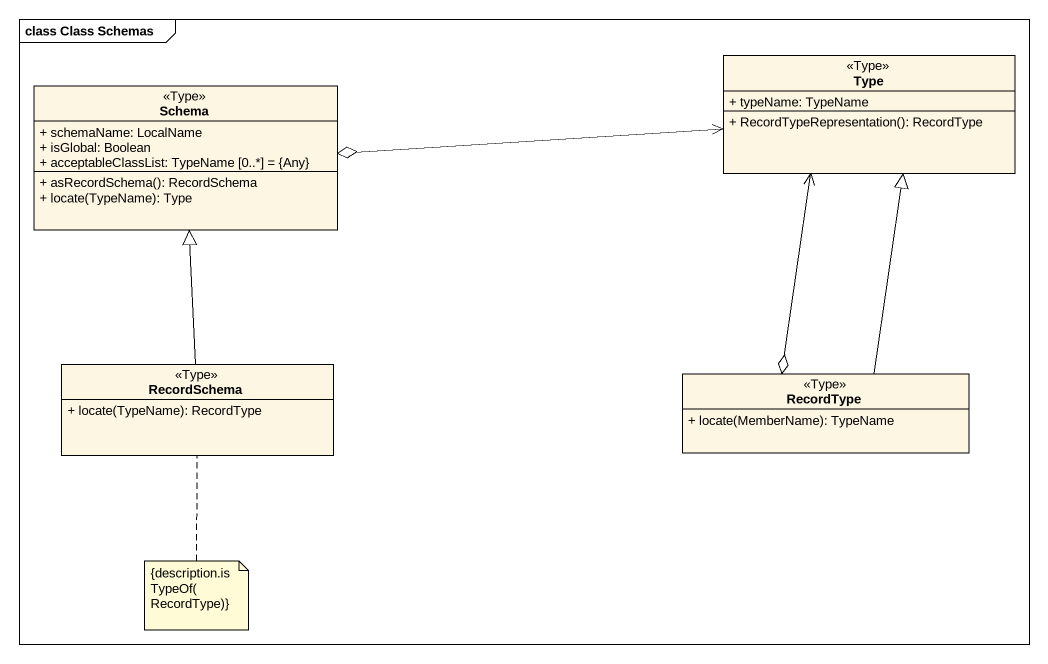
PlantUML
@startuml
mainframe class Class Schemas
hide circle
hide empty members
skinparam classAttributeIconSize 0
class Schema <<Type>> {
  + schemaName: LocalName
  + isGlobal: Boolean
  + acceptableClassList: TypeName [0..*] = {Any}
  + asRecordSchema(): RecordSchema
  + locate(TypeName): Type
}
class Type <<Type>> {
  + typeName: TypeName
  + RecordTypeRepresentation(): RecordType
}
class RecordSchema <<Type>> {
  + locate(TypeName): RecordType
}
class RecordType <<Type>> {
  + locate(MemberName): TypeName
}
Schema o-right-> Type
RecordSchema -up-|> Schema
RecordType o-up-> Type
RecordType -up-|> Type
note bottom of RecordSchema : {description.isTypeOf(RecordType)}
@enduml
